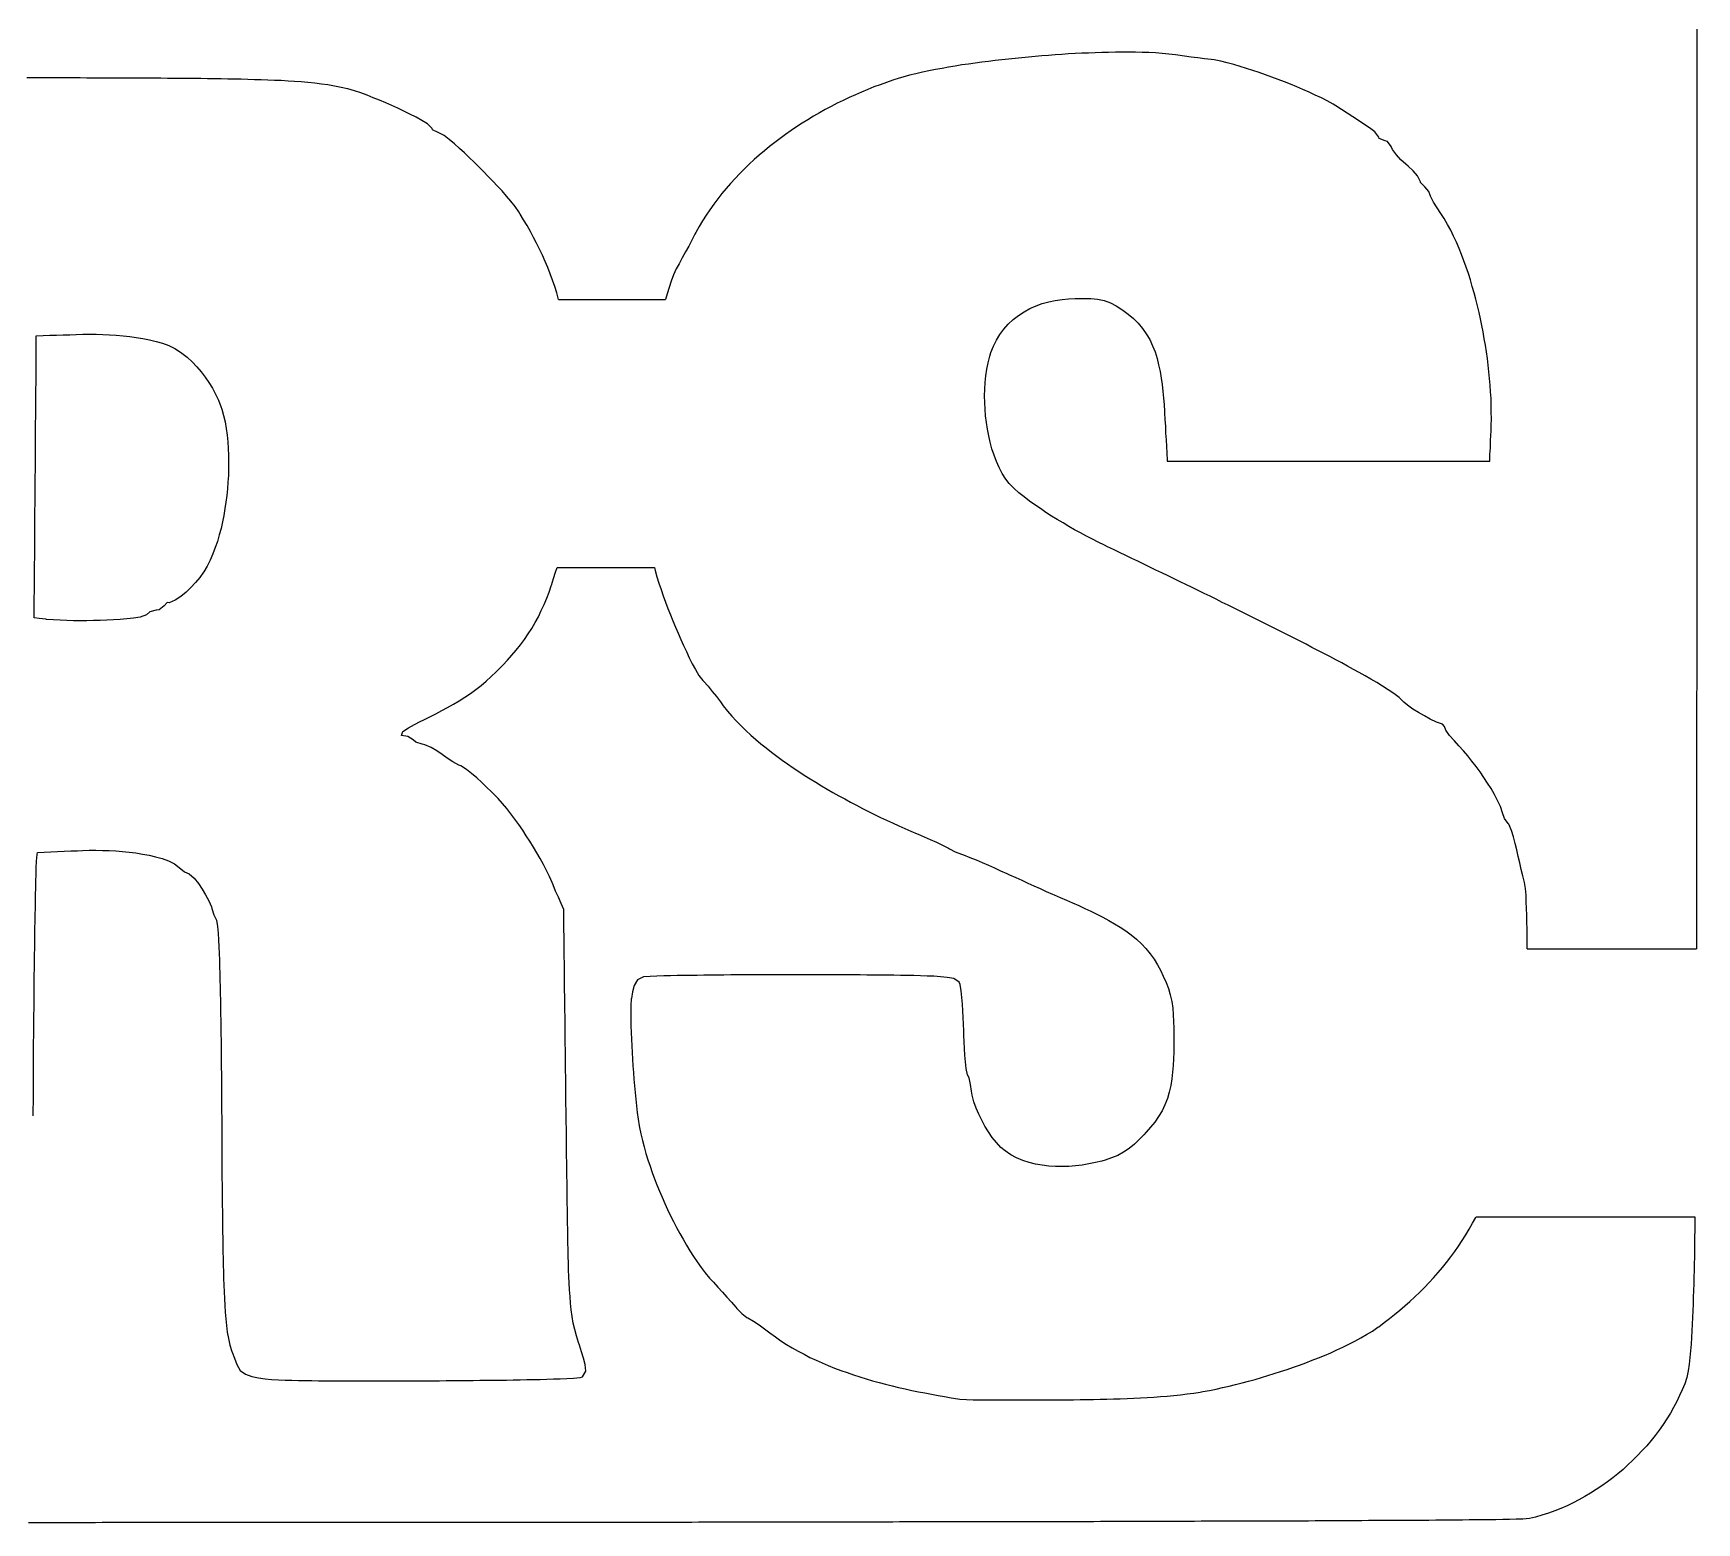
# Model space of a CAD drawing. Extents: x -22 to 98, y -47 to 118.
# Drawn here: x 8.25 to 20.66, y -11.75 to -0.63 of the extents above; entities that cross this region are included whole.
import ezdxf

# ---------------------------------------------------------------- set-up
doc = ezdxf.new("R2010")
doc.units = 0
doc.layers.get('0').update_dxf_attribs({"linetype": 'continuous'})

# ---------------------------------------------------------------- blocks, each defined once
blk = doc.blocks.new('CUT003')
at = {"color": 0}
for p, q in [((12.171, -2.619), (12.97, -2.619)), ((12.16, -4.619), (12.887, -4.619)), ((19.399, -7.464), (20.661, -7.464)), ((19.017, -9.464), (20.65, -9.464))]:
    blk.add_line(p, q, dxfattribs=at)
for points in [[(20.664, -0.602), (20.664, -0.652), (20.664, -0.702), (20.664, -0.752), (20.664, -0.802), (20.664, -0.852), (20.664, -0.902), (20.664, -0.952), (20.664, -1.002), (20.664, -1.052), (20.664, -1.102), (20.664, -1.152), (20.664, -1.202), (20.664, -1.252), (20.664, -1.302), (20.664, -1.352), (20.664, -1.402), (20.664, -1.452), (20.664, -1.502), (20.664, -1.552), (20.664, -1.562)], [(16.775, -0.795), (16.726, -0.789), (16.676, -0.784), (16.626, -0.78), (16.576, -0.778), (16.526, -0.776), (16.476, -0.775), (16.426, -0.775), (16.376, -0.775), (16.326, -0.775), (16.276, -0.776), (16.226, -0.777), (16.176, -0.779), (16.126, -0.781), (16.076, -0.783), (16.027, -0.785), (15.977, -0.788), (15.927, -0.791), (15.877, -0.795), (15.827, -0.798), (15.777, -0.802), (15.727, -0.806), (15.677, -0.811), (15.628, -0.816), (15.578, -0.821), (15.528, -0.826), (15.478, -0.831), (15.429, -0.837), (15.379, -0.843), (15.33, -0.849), (15.28, -0.856), (15.231, -0.863), (15.181, -0.87), (15.132, -0.878), (15.082, -0.886), (15.033, -0.895), (14.984, -0.904), (14.935, -0.914), (14.886, -0.924), (14.837, -0.935), (14.789, -0.947), (14.74, -0.96), (14.713, -0.969)], [(17.041, -0.829), (16.991, -0.823), (16.942, -0.817), (16.892, -0.811), (16.843, -0.804), (16.793, -0.797), (16.775, -0.795)], [(17.95, -1.163), (17.907, -1.138), (17.863, -1.115), (17.818, -1.094), (17.772, -1.073), (17.726, -1.053), (17.68, -1.033), (17.634, -1.014), (17.587, -0.996), (17.541, -0.978), (17.494, -0.961), (17.447, -0.944), (17.4, -0.927), (17.352, -0.911), (17.305, -0.896), (17.257, -0.881), (17.209, -0.867), (17.161, -0.854), (17.112, -0.842), (17.063, -0.832), (17.041, -0.829)], [(10.598, -1.049), (10.549, -1.037), (10.5, -1.027), (10.451, -1.019), (10.402, -1.012), (10.352, -1.006), (10.302, -1.001), (10.252, -0.996), (10.202, -0.993), (10.153, -0.99), (10.103, -0.987), (10.053, -0.985), (10.003, -0.983), (9.953, -0.981), (9.903, -0.98), (9.853, -0.978), (9.803, -0.977), (9.753, -0.976), (9.703, -0.975), (9.653, -0.974), (9.603, -0.973), (9.553, -0.973), (9.503, -0.972), (9.453, -0.971), (9.403, -0.971), (9.353, -0.97), (9.303, -0.97), (9.253, -0.97), (9.203, -0.969), (9.153, -0.969), (9.103, -0.969), (9.053, -0.969), (9.003, -0.968), (8.953, -0.968), (8.903, -0.968), (8.853, -0.968), (8.803, -0.968), (8.753, -0.968), (8.703, -0.968), (8.653, -0.968), (8.603, -0.967), (8.553, -0.967), (8.503, -0.967), (8.453, -0.967), (8.403, -0.967), (8.353, -0.967), (8.303, -0.967), (8.253, -0.967), (8.203, -0.967)], [(14.713, -0.969), (14.665, -0.984), (14.618, -1), (14.571, -1.017), (14.524, -1.034), (14.478, -1.053), (14.431, -1.072), (14.386, -1.092), (14.34, -1.113), (14.295, -1.134), (14.25, -1.156), (14.206, -1.179), (14.162, -1.203), (14.118, -1.227), (14.075, -1.252), (14.032, -1.278), (13.99, -1.305), (13.948, -1.332), (13.906, -1.36), (13.865, -1.389), (13.825, -1.418), (13.785, -1.448), (13.746, -1.479), (13.707, -1.511), (13.669, -1.543), (13.632, -1.576), (13.595, -1.61), (13.559, -1.645), (13.523, -1.68), (13.489, -1.717), (13.455, -1.753), (13.422, -1.791), (13.39, -1.83), (13.359, -1.869), (13.329, -1.909), (13.3, -1.95), (13.272, -1.991), (13.246, -2.033), (13.22, -2.076), (13.196, -2.12), (13.189, -2.133)], [(11.229, -1.344), (11.194, -1.31), (11.151, -1.283), (11.108, -1.259), (11.063, -1.236), (11.018, -1.214), (10.973, -1.192), (10.928, -1.172), (10.882, -1.152), (10.836, -1.132), (10.789, -1.114), (10.743, -1.096), (10.696, -1.079), (10.648, -1.063), (10.6, -1.049), (10.598, -1.049)], [(11.229, -1.344), (11.194, -1.31), (11.151, -1.283), (11.108, -1.259), (11.063, -1.236), (11.018, -1.214), (10.973, -1.192), (10.928, -1.172), (10.882, -1.152), (10.836, -1.132), (10.789, -1.114), (10.743, -1.096), (10.696, -1.079), (10.648, -1.063), (10.6, -1.049), (10.598, -1.049)], [(18.291, -1.408), (18.262, -1.369), (18.222, -1.339), (18.181, -1.311), (18.139, -1.283), (18.097, -1.256), (18.055, -1.229), (18.013, -1.203), (17.97, -1.176), (17.95, -1.163)], [(11.273, -1.374), (11.231, -1.353), (11.229, -1.344)], [(11.875, -1.966), (11.847, -1.925), (11.816, -1.886), (11.783, -1.848), (11.75, -1.81), (11.716, -1.773), (11.682, -1.737), (11.647, -1.701), (11.612, -1.665), (11.577, -1.63), (11.541, -1.595), (11.505, -1.56), (11.469, -1.526), (11.432, -1.492), (11.395, -1.459), (11.356, -1.427), (11.317, -1.397), (11.273, -1.374)], [(18.338, -1.437), (18.294, -1.418), (18.291, -1.408)], [(18.385, -1.478), (18.357, -1.44), (18.338, -1.437)], [(18.494, -1.611), (18.457, -1.577), (18.423, -1.541), (18.393, -1.501), (18.385, -1.478)], [(18.604, -1.741), (18.58, -1.698), (18.547, -1.66), (18.511, -1.625), (18.494, -1.611)], [(20.664, -1.562), (20.664, -1.612), (20.664, -1.662), (20.664, -1.712), (20.664, -1.762), (20.664, -1.812), (20.664, -1.862), (20.664, -1.912), (20.664, -1.962), (20.664, -2.012), (20.664, -2.062), (20.664, -2.112), (20.664, -2.162), (20.664, -2.212), (20.664, -2.262), (20.664, -2.312), (20.664, -2.362), (20.664, -2.412), (20.664, -2.462), (20.664, -2.512), (20.664, -2.562), (20.664, -2.612), (20.664, -2.662), (20.664, -2.712), (20.664, -2.762), (20.664, -2.812), (20.664, -2.862), (20.664, -2.912), (20.664, -2.962), (20.664, -3.012), (20.664, -3.062), (20.664, -3.112), (20.664, -3.162), (20.664, -3.212), (20.664, -3.262), (20.664, -3.312), (20.664, -3.362), (20.664, -3.412), (20.664, -3.462), (20.664, -3.512), (20.664, -3.562), (20.664, -3.612), (20.664, -3.662), (20.664, -3.712), (20.664, -3.762), (20.664, -3.812), (20.664, -3.862), (20.664, -3.912), (20.664, -3.962), (20.664, -4.012), (20.664, -4.062), (20.664, -4.112), (20.664, -4.162), (20.664, -4.212), (20.664, -4.262), (20.664, -4.312), (20.664, -4.362), (20.664, -4.412), (20.664, -4.462), (20.664, -4.512), (20.664, -4.562), (20.664, -4.612), (20.664, -4.662), (20.664, -4.712), (20.664, -4.762), (20.664, -4.812), (20.664, -4.862), (20.664, -4.912), (20.664, -4.962), (20.664, -5.012), (20.664, -5.062), (20.664, -5.112), (20.664, -5.162), (20.664, -5.212), (20.664, -5.262), (20.664, -5.312), (20.664, -5.362), (20.664, -5.412), (20.664, -5.462), (20.664, -5.512), (20.663, -5.562), (20.663, -5.612), (20.663, -5.662), (20.663, -5.712), (20.663, -5.762), (20.663, -5.812), (20.663, -5.862), (20.663, -5.912), (20.663, -5.962), (20.663, -6.012), (20.663, -6.062), (20.663, -6.112), (20.663, -6.162), (20.663, -6.212), (20.663, -6.262), (20.663, -6.312), (20.663, -6.362), (20.663, -6.412), (20.663, -6.462), (20.663, -6.512), (20.663, -6.562), (20.663, -6.612), (20.663, -6.662), (20.663, -6.712), (20.663, -6.762), (20.662, -6.812), (20.662, -6.862), (20.662, -6.912), (20.662, -6.962), (20.662, -7.012), (20.662, -7.062), (20.662, -7.112), (20.662, -7.162), (20.662, -7.212), (20.662, -7.262), (20.662, -7.312), (20.662, -7.362), (20.662, -7.412), (20.661, -7.462), (20.661, -7.464)], [(18.635, -1.78), (18.604, -1.747), (18.604, -1.741)], [(18.666, -1.814), (18.636, -1.78), (18.635, -1.78)], [(18.754, -1.978), (18.727, -1.936), (18.701, -1.893), (18.678, -1.849), (18.666, -1.814)], [(12.171, -2.619), (12.158, -2.571), (12.143, -2.523), (12.127, -2.476), (12.109, -2.429), (12.091, -2.382), (12.072, -2.336), (12.051, -2.29), (12.03, -2.245), (12.008, -2.2), (11.985, -2.156), (11.961, -2.112), (11.937, -2.068), (11.911, -2.025), (11.886, -1.982), (11.875, -1.966)], [(19.129, -3.608), (19.131, -3.559), (19.132, -3.509), (19.131, -3.459), (19.13, -3.409), (19.129, -3.359), (19.126, -3.309), (19.122, -3.259), (19.118, -3.209), (19.113, -3.159), (19.108, -3.109), (19.102, -3.06), (19.095, -3.01), (19.087, -2.961), (19.079, -2.912), (19.07, -2.862), (19.061, -2.813), (19.05, -2.764), (19.04, -2.716), (19.028, -2.667), (19.016, -2.618), (19.003, -2.57), (18.989, -2.522), (18.975, -2.474), (18.96, -2.426), (18.944, -2.379), (18.927, -2.332), (18.909, -2.285), (18.891, -2.239), (18.871, -2.193), (18.85, -2.148), (18.828, -2.103), (18.804, -2.059), (18.779, -2.016), (18.754, -1.978)], [(13.189, -2.133), (13.166, -2.177), (13.143, -2.221), (13.119, -2.265), (13.095, -2.309), (13.071, -2.353), (13.048, -2.39)], [(13.048, -2.39), (13.028, -2.435), (13.012, -2.483), (12.997, -2.53), (12.982, -2.578), (12.97, -2.619)], [(15.398, -3.015), (15.416, -2.969), (15.438, -2.924), (15.464, -2.881), (15.494, -2.841), (15.527, -2.803), (15.563, -2.769), (15.603, -2.738), (15.645, -2.711), (15.689, -2.687), (15.734, -2.667), (15.781, -2.65), (15.829, -2.637), (15.878, -2.626), (15.928, -2.619), (15.977, -2.614), (16.027, -2.611), (16.044, -2.611)], [(16.044, -2.611), (16.094, -2.611), (16.144, -2.612), (16.193, -2.616), (16.242, -2.626), (16.289, -2.644), (16.333, -2.668), (16.375, -2.695), (16.382, -2.7)], [(16.382, -2.7), (16.422, -2.73), (16.461, -2.762), (16.496, -2.797), (16.529, -2.835), (16.557, -2.876), (16.583, -2.919), (16.604, -2.965), (16.622, -3.011), (16.637, -3.059), (16.649, -3.107), (16.66, -3.156), (16.668, -3.206), (16.675, -3.255), (16.681, -3.305), (16.686, -3.355), (16.689, -3.404), (16.693, -3.454), (16.693, -3.466)], [(8.267, -3.942), (8.268, -3.892), (8.268, -3.842), (8.268, -3.792), (8.269, -3.742), (8.269, -3.692), (8.27, -3.642), (8.27, -3.592), (8.27, -3.542), (8.271, -3.492), (8.271, -3.442), (8.272, -3.392), (8.272, -3.342), (8.272, -3.292), (8.273, -3.242), (8.273, -3.192), (8.273, -3.142), (8.274, -3.092), (8.274, -3.042), (8.275, -2.992), (8.275, -2.942), (8.275, -2.89)], [(8.275, -2.89), (8.325, -2.888), (8.375, -2.886), (8.425, -2.885), (8.475, -2.883), (8.525, -2.882), (8.572, -2.88)], [(8.572, -2.88), (8.622, -2.879), (8.672, -2.878), (8.722, -2.879), (8.772, -2.88), (8.822, -2.883), (8.872, -2.886), (8.922, -2.89), (8.972, -2.896), (9.021, -2.903), (9.07, -2.911), (9.12, -2.921), (9.168, -2.932), (9.216, -2.946), (9.263, -2.964), (9.308, -2.985), (9.32, -2.992)], [(9.32, -2.992), (9.361, -3.02), (9.4, -3.051), (9.437, -3.085), (9.472, -3.121), (9.504, -3.159), (9.535, -3.198), (9.563, -3.24), (9.589, -3.282), (9.613, -3.326), (9.634, -3.371), (9.652, -3.418), (9.658, -3.437)], [(15.508, -3.961), (15.481, -3.918), (15.458, -3.874), (15.438, -3.828), (15.421, -3.781), (15.405, -3.734), (15.392, -3.685), (15.381, -3.637), (15.372, -3.587), (15.364, -3.538), (15.358, -3.488), (15.354, -3.439), (15.351, -3.389), (15.35, -3.339), (15.351, -3.289), (15.354, -3.239), (15.359, -3.189), (15.366, -3.14), (15.376, -3.091), (15.389, -3.042), (15.398, -3.015)], [(9.658, -3.437), (9.672, -3.485), (9.683, -3.533), (9.692, -3.583), (9.699, -3.632), (9.704, -3.682), (9.707, -3.732), (9.709, -3.782), (9.71, -3.832), (9.71, -3.882), (9.708, -3.932), (9.705, -3.982), (9.701, -4.032), (9.696, -4.081), (9.69, -4.131), (9.682, -4.18), (9.674, -4.23), (9.664, -4.279), (9.653, -4.327), (9.64, -4.376), (9.626, -4.424), (9.61, -4.471), (9.592, -4.518), (9.573, -4.564), (9.55, -4.608), (9.524, -4.651), (9.523, -4.653)], [(16.693, -3.466), (16.696, -3.516), (16.699, -3.566), (16.701, -3.616), (16.704, -3.666), (16.707, -3.716), (16.71, -3.766), (16.712, -3.816), (16.713, -3.827)], [(19.119, -3.827), (19.121, -3.777), (19.124, -3.727), (19.126, -3.677), (19.128, -3.627), (19.129, -3.608)], [(16.713, -3.827), (16.763, -3.827), (16.813, -3.827), (16.863, -3.827), (16.913, -3.827), (16.963, -3.827), (17.013, -3.827), (17.063, -3.827), (17.113, -3.827), (17.163, -3.827), (17.213, -3.827), (17.263, -3.827), (17.313, -3.827), (17.363, -3.827), (17.413, -3.827), (17.463, -3.827), (17.513, -3.827), (17.563, -3.827), (17.613, -3.827), (17.663, -3.827), (17.713, -3.827), (17.763, -3.827), (17.813, -3.827), (17.863, -3.827), (17.916, -3.827)], [(17.916, -3.827), (17.966, -3.827), (18.016, -3.827), (18.066, -3.827), (18.116, -3.827), (18.166, -3.827), (18.216, -3.827), (18.266, -3.827), (18.316, -3.827), (18.366, -3.827), (18.416, -3.827), (18.466, -3.827), (18.516, -3.827), (18.566, -3.827), (18.616, -3.827), (18.666, -3.827), (18.716, -3.827), (18.766, -3.827), (18.816, -3.827), (18.866, -3.827), (18.916, -3.827), (18.966, -3.827), (19.016, -3.827), (19.066, -3.827), (19.119, -3.827)], [(8.259, -4.995), (8.259, -4.945), (8.26, -4.895), (8.26, -4.845), (8.261, -4.795), (8.261, -4.745), (8.261, -4.695), (8.262, -4.645), (8.262, -4.595), (8.263, -4.545), (8.263, -4.495), (8.263, -4.445), (8.264, -4.395), (8.264, -4.345), (8.264, -4.295), (8.265, -4.245), (8.265, -4.195), (8.266, -4.145), (8.266, -4.095), (8.266, -4.045), (8.267, -3.995), (8.267, -3.942)], [(16.244, -4.452), (16.199, -4.43), (16.155, -4.408), (16.11, -4.385), (16.066, -4.361), (16.022, -4.337), (15.979, -4.312), (15.936, -4.287), (15.893, -4.261), (15.85, -4.235), (15.808, -4.208), (15.767, -4.18), (15.726, -4.152), (15.685, -4.123), (15.645, -4.092), (15.606, -4.061), (15.569, -4.028), (15.533, -3.992), (15.508, -3.961)], [(18.479, -5.623), (18.443, -5.589), (18.403, -5.559), (18.361, -5.531), (18.319, -5.504), (18.276, -5.478), (18.233, -5.452), (18.19, -5.428), (18.146, -5.403), (18.103, -5.379), (18.059, -5.355), (18.015, -5.331), (17.971, -5.308), (17.926, -5.284), (17.882, -5.261), (17.838, -5.238), (17.793, -5.215), (17.749, -5.192), (17.704, -5.169), (17.66, -5.146), (17.615, -5.124), (17.571, -5.101), (17.526, -5.079), (17.481, -5.056), (17.437, -5.034), (17.392, -5.012), (17.347, -4.989), (17.302, -4.967), (17.258, -4.945), (17.213, -4.923), (17.168, -4.901), (17.123, -4.879), (17.078, -4.856), (17.033, -4.834), (16.988, -4.812), (16.943, -4.791), (16.898, -4.769), (16.853, -4.747), (16.809, -4.725), (16.764, -4.703), (16.719, -4.681), (16.674, -4.659), (16.629, -4.638), (16.584, -4.616), (16.539, -4.594), (16.494, -4.572), (16.448, -4.551), (16.403, -4.529), (16.358, -4.507), (16.313, -4.485), (16.268, -4.464), (16.244, -4.452)], [(9.523, -4.653), (9.494, -4.694), (9.462, -4.732), (9.428, -4.769), (9.392, -4.803), (9.353, -4.835), (9.312, -4.863), (9.266, -4.882), (9.252, -4.881)], [(12.119, -4.75), (12.135, -4.702), (12.149, -4.654), (12.16, -4.619)], [(12.887, -4.619), (12.892, -4.641)], [(12.892, -4.641), (12.906, -4.689), (12.921, -4.737), (12.937, -4.784), (12.953, -4.831), (12.97, -4.878), (12.988, -4.925), (13.006, -4.972), (13.025, -5.018), (13.044, -5.064), (13.063, -5.11), (13.083, -5.156), (13.104, -5.202), (13.125, -5.247), (13.147, -5.292), (13.169, -5.337), (13.193, -5.381), (13.219, -5.424), (13.249, -5.463), (13.254, -5.467)], [(11.756, -5.347), (11.79, -5.31), (11.824, -5.273), (11.856, -5.235), (11.887, -5.196), (11.917, -5.156), (11.946, -5.115), (11.973, -5.073), (11.998, -5.03), (12.021, -4.986), (12.043, -4.941), (12.064, -4.895), (12.083, -4.849), (12.101, -4.802), (12.117, -4.755), (12.119, -4.75)], [(9.169, -4.937), (9.121, -4.949), (9.096, -4.973)], [(9.229, -4.905), (9.192, -4.934), (9.169, -4.937)], [(9.252, -4.881), (9.229, -4.905)], [(8.345, -5.005), (8.296, -4.999), (8.259, -4.995)], [(9.096, -4.973), (9.05, -4.99), (9.001, -4.997), (8.951, -5.002), (8.901, -5.006), (8.851, -5.009), (8.802, -5.012), (8.752, -5.014), (8.702, -5.015), (8.652, -5.016), (8.602, -5.016), (8.552, -5.016), (8.502, -5.015), (8.452, -5.013), (8.402, -5.01), (8.352, -5.006), (8.345, -5.005)], [(9.096, -4.973), (9.05, -4.99), (9.001, -4.997), (8.951, -5.002), (8.901, -5.006), (8.851, -5.009), (8.802, -5.012), (8.752, -5.014), (8.702, -5.015), (8.652, -5.016), (8.602, -5.016), (8.552, -5.016), (8.502, -5.015), (8.452, -5.013), (8.402, -5.01), (8.352, -5.006), (8.345, -5.005)], [(11.166, -5.755), (11.211, -5.733), (11.256, -5.71), (11.3, -5.687), (11.344, -5.663), (11.388, -5.639), (11.431, -5.613), (11.473, -5.587), (11.514, -5.559), (11.555, -5.529), (11.594, -5.499), (11.632, -5.466), (11.669, -5.433), (11.705, -5.398), (11.741, -5.363), (11.756, -5.347)], [(13.254, -5.467), (13.287, -5.504), (13.318, -5.543), (13.349, -5.582), (13.38, -5.622), (13.401, -5.65)], [(13.401, -5.65), (13.432, -5.69), (13.464, -5.728), (13.498, -5.764), (13.533, -5.8), (13.569, -5.835), (13.606, -5.869), (13.643, -5.902), (13.682, -5.934), (13.72, -5.965), (13.76, -5.996), (13.8, -6.026), (13.84, -6.056), (13.881, -6.085), (13.922, -6.113), (13.964, -6.141), (14.005, -6.168), (14.048, -6.195), (14.09, -6.221), (14.133, -6.247), (14.176, -6.273), (14.219, -6.298), (14.263, -6.322), (14.307, -6.346), (14.351, -6.37), (14.395, -6.393), (14.439, -6.416), (14.484, -6.439), (14.529, -6.461), (14.574, -6.483), (14.619, -6.504), (14.664, -6.525), (14.71, -6.546), (14.756, -6.566), (14.801, -6.586), (14.847, -6.606), (14.854, -6.608)], [(18.768, -5.788), (18.721, -5.772), (18.676, -5.75), (18.632, -5.726), (18.589, -5.701), (18.546, -5.675), (18.505, -5.646), (18.479, -5.623)], [(11, -5.872), (11.01, -5.842), (11.052, -5.815), (11.096, -5.791), (11.14, -5.768), (11.166, -5.755)], [(18.783, -5.805), (18.768, -5.788)], [(18.854, -5.91), (18.82, -5.873), (18.792, -5.832), (18.783, -5.805)], [(11.088, -5.905), (11.046, -5.88), (11, -5.872)], [(11.154, -5.937), (11.107, -5.923), (11.088, -5.905)], [(11.304, -6.015), (11.263, -5.986), (11.22, -5.961), (11.174, -5.941), (11.154, -5.937)], [(19.215, -6.45), (19.199, -6.402), (19.178, -6.357), (19.155, -6.313), (19.13, -6.269), (19.103, -6.227), (19.076, -6.185), (19.047, -6.144), (19.017, -6.104), (18.987, -6.064), (18.956, -6.025), (18.924, -5.987), (18.89, -5.95), (18.856, -5.913), (18.854, -5.91)], [(11.427, -6.093), (11.382, -6.07), (11.341, -6.042), (11.304, -6.015)], [(11.706, -6.327), (11.671, -6.292), (11.635, -6.257), (11.599, -6.223), (11.561, -6.189), (11.523, -6.157), (11.484, -6.126), (11.442, -6.098), (11.427, -6.093)], [(12.123, -6.97), (12.103, -6.925), (12.081, -6.88), (12.058, -6.835), (12.034, -6.791), (12.01, -6.748), (11.984, -6.705), (11.958, -6.662), (11.931, -6.62), (11.904, -6.578), (11.875, -6.537), (11.846, -6.497), (11.816, -6.457), (11.785, -6.417), (11.753, -6.379), (11.72, -6.342), (11.706, -6.327)], [(19.257, -6.53), (19.229, -6.491), (19.215, -6.45)], [(19.321, -6.726), (19.31, -6.677), (19.297, -6.629), (19.282, -6.581), (19.263, -6.535), (19.257, -6.53)], [(14.854, -6.608), (14.9, -6.628), (14.945, -6.648), (14.991, -6.668), (15.036, -6.69), (15.081, -6.713), (15.088, -6.717)], [(8.252, -8.71), (8.252, -8.66), (8.253, -8.61), (8.253, -8.56), (8.253, -8.51), (8.253, -8.46), (8.254, -8.41), (8.254, -8.36), (8.254, -8.31), (8.255, -8.26), (8.255, -8.21), (8.255, -8.16), (8.256, -8.11), (8.256, -8.06), (8.257, -8.01), (8.257, -7.96), (8.258, -7.91), (8.258, -7.86), (8.259, -7.81), (8.259, -7.76), (8.26, -7.71), (8.26, -7.66), (8.261, -7.61), (8.261, -7.56), (8.262, -7.51), (8.263, -7.46), (8.263, -7.41), (8.264, -7.36), (8.265, -7.31), (8.266, -7.26), (8.267, -7.21), (8.268, -7.16), (8.269, -7.11), (8.27, -7.06), (8.271, -7.01), (8.272, -6.96), (8.274, -6.91), (8.275, -6.86), (8.277, -6.81), (8.281, -6.76), (8.283, -6.746)], [(8.252, -8.71), (8.252, -8.66), (8.253, -8.61), (8.253, -8.56), (8.253, -8.51), (8.253, -8.46), (8.254, -8.41), (8.254, -8.36), (8.254, -8.31), (8.255, -8.26), (8.255, -8.21), (8.255, -8.16), (8.256, -8.11), (8.256, -8.06), (8.257, -8.01), (8.257, -7.96), (8.258, -7.91), (8.258, -7.86), (8.259, -7.81), (8.259, -7.76), (8.26, -7.71), (8.26, -7.66), (8.261, -7.61), (8.261, -7.56), (8.262, -7.51), (8.263, -7.46), (8.263, -7.41), (8.264, -7.36), (8.265, -7.31), (8.266, -7.26), (8.267, -7.21), (8.268, -7.16), (8.269, -7.11), (8.27, -7.06), (8.271, -7.01), (8.272, -6.96), (8.274, -6.91), (8.275, -6.86), (8.277, -6.81), (8.281, -6.76), (8.283, -6.746)], [(8.283, -6.746), (8.333, -6.742), (8.383, -6.74), (8.433, -6.738), (8.483, -6.736), (8.533, -6.734), (8.583, -6.732), (8.619, -6.731)], [(8.619, -6.731), (8.669, -6.729), (8.719, -6.729), (8.769, -6.73), (8.819, -6.731), (8.869, -6.734), (8.919, -6.738), (8.969, -6.743), (9.018, -6.749), (9.068, -6.757), (9.117, -6.766), (9.165, -6.777), (9.214, -6.791), (9.26, -6.808), (9.305, -6.831), (9.342, -6.858)], [(8.619, -6.731), (8.669, -6.729), (8.719, -6.729), (8.769, -6.73), (8.819, -6.731), (8.869, -6.734), (8.919, -6.738), (8.969, -6.743), (9.018, -6.749), (9.068, -6.757), (9.117, -6.766), (9.165, -6.777), (9.214, -6.791), (9.26, -6.808), (9.305, -6.831), (9.342, -6.858)], [(15.088, -6.717), (15.132, -6.741), (15.178, -6.759), (15.194, -6.764)], [(15.194, -6.764), (15.241, -6.782), (15.287, -6.801), (15.333, -6.82), (15.379, -6.84), (15.425, -6.86), (15.47, -6.881), (15.516, -6.901), (15.537, -6.911)], [(19.379, -6.968), (19.366, -6.92), (19.354, -6.871), (19.343, -6.822), (19.332, -6.774), (19.321, -6.726)], [(9.342, -6.858), (9.381, -6.89), (9.416, -6.905)], [(9.416, -6.905), (9.453, -6.937), (9.484, -6.977), (9.512, -7.018), (9.538, -7.061), (9.561, -7.105), (9.581, -7.151), (9.584, -7.164)], [(15.537, -6.911), (15.583, -6.932), (15.628, -6.953), (15.674, -6.974), (15.719, -6.994), (15.765, -7.015), (15.81, -7.036), (15.856, -7.056), (15.869, -7.061)], [(12.21, -7.171), (12.19, -7.125), (12.17, -7.079), (12.15, -7.033), (12.131, -6.987), (12.123, -6.97)], [(15.869, -7.061), (15.915, -7.081), (15.961, -7.101), (16.007, -7.121), (16.053, -7.141), (16.098, -7.162), (16.143, -7.183), (16.188, -7.206), (16.233, -7.228), (16.277, -7.252), (16.32, -7.277), (16.363, -7.303), (16.404, -7.331), (16.444, -7.36), (16.483, -7.392), (16.52, -7.426), (16.554, -7.462), (16.586, -7.501), (16.615, -7.542), (16.641, -7.584), (16.665, -7.628), (16.684, -7.668)], [(19.399, -7.464), (19.399, -7.414), (19.398, -7.364), (19.398, -7.314), (19.397, -7.264), (19.396, -7.214), (19.394, -7.164), (19.392, -7.114), (19.39, -7.064), (19.386, -7.014), (19.379, -6.968)], [(9.584, -7.164), (9.6, -7.211), (9.62, -7.249)], [(12.228, -8.671), (12.227, -8.621), (12.227, -8.571), (12.226, -8.521), (12.226, -8.471), (12.225, -8.421), (12.224, -8.371), (12.224, -8.321), (12.223, -8.271), (12.223, -8.221), (12.222, -8.171), (12.221, -8.121), (12.221, -8.071), (12.22, -8.021), (12.22, -7.971), (12.219, -7.921), (12.218, -7.871), (12.218, -7.821), (12.217, -7.771), (12.217, -7.721), (12.216, -7.671), (12.216, -7.621), (12.215, -7.571), (12.214, -7.521), (12.214, -7.471), (12.213, -7.421), (12.213, -7.371), (12.212, -7.321), (12.211, -7.271), (12.211, -7.221), (12.21, -7.171)], [(9.62, -7.249), (9.628, -7.298), (9.632, -7.348), (9.635, -7.398), (9.637, -7.448), (9.639, -7.498), (9.641, -7.548), (9.642, -7.598), (9.644, -7.648), (9.645, -7.698), (9.646, -7.748), (9.647, -7.798), (9.648, -7.848), (9.649, -7.898), (9.65, -7.948), (9.651, -7.998), (9.652, -8.048), (9.652, -8.098), (9.653, -8.148), (9.654, -8.198), (9.654, -8.248), (9.655, -8.298), (9.655, -8.348), (9.656, -8.398), (9.656, -8.448), (9.656, -8.498), (9.657, -8.548), (9.657, -8.598), (9.657, -8.624)], [(12.806, -7.674), (12.761, -7.696), (12.735, -7.738), (12.723, -7.786), (12.715, -7.835), (12.714, -7.838)], [(14.006, -7.658), (13.956, -7.658), (13.906, -7.658), (13.856, -7.658), (13.806, -7.658), (13.756, -7.658), (13.706, -7.658), (13.656, -7.658), (13.606, -7.659), (13.556, -7.659), (13.506, -7.659), (13.456, -7.659), (13.406, -7.66), (13.356, -7.66), (13.306, -7.661), (13.256, -7.661), (13.206, -7.662), (13.156, -7.662), (13.106, -7.663), (13.056, -7.664), (13.006, -7.665), (12.956, -7.666), (12.906, -7.668), (12.856, -7.67), (12.807, -7.674), (12.806, -7.674)], [(15.161, -7.712), (15.121, -7.686), (15.072, -7.677), (15.022, -7.672), (14.972, -7.669), (14.922, -7.667), (14.872, -7.665), (14.822, -7.664), (14.772, -7.663), (14.722, -7.662), (14.672, -7.661), (14.622, -7.661), (14.572, -7.66), (14.522, -7.66), (14.472, -7.66), (14.422, -7.659), (14.372, -7.659), (14.322, -7.659), (14.272, -7.659), (14.222, -7.659), (14.172, -7.658), (14.122, -7.658), (14.072, -7.658), (14.022, -7.658), (14.006, -7.658)], [(16.684, -7.668), (16.704, -7.714), (16.722, -7.76), (16.736, -7.808), (16.747, -7.857), (16.754, -7.907), (16.758, -7.956), (16.761, -8.006), (16.762, -8.056), (16.763, -8.106), (16.763, -8.135)], [(15.195, -8.077), (15.194, -8.027), (15.191, -7.977), (15.189, -7.927), (15.185, -7.877), (15.181, -7.828), (15.175, -7.778), (15.167, -7.729), (15.161, -7.712)], [(12.714, -7.838), (12.711, -7.888), (12.71, -7.938), (12.71, -7.988), (12.711, -8.038), (12.713, -8.088), (12.715, -8.138), (12.718, -8.187), (12.72, -8.237), (12.723, -8.287), (12.727, -8.337), (12.73, -8.387), (12.734, -8.437), (12.738, -8.487), (12.743, -8.537), (12.748, -8.586), (12.753, -8.636), (12.759, -8.686), (12.766, -8.735), (12.774, -8.785), (12.776, -8.796)], [(15.224, -8.405), (15.212, -8.357), (15.207, -8.307), (15.203, -8.257), (15.2, -8.207), (15.198, -8.157), (15.196, -8.108), (15.195, -8.077)], [(16.763, -8.135), (16.763, -8.185), (16.762, -8.235), (16.76, -8.285), (16.757, -8.335), (16.753, -8.385), (16.747, -8.434), (16.739, -8.484), (16.728, -8.533), (16.714, -8.58), (16.696, -8.627), (16.675, -8.672), (16.649, -8.715), (16.621, -8.756), (16.589, -8.795), (16.556, -8.833), (16.539, -8.851)], [(15.253, -8.526), (15.246, -8.476), (15.235, -8.427), (15.224, -8.405)], [(15.472, -8.946), (15.438, -8.91), (15.407, -8.871), (15.379, -8.829), (15.353, -8.787), (15.329, -8.743), (15.307, -8.698), (15.287, -8.652), (15.27, -8.605), (15.257, -8.557), (15.253, -8.526)], [(9.657, -8.624), (9.657, -8.674), (9.658, -8.724), (9.658, -8.774), (9.658, -8.824), (9.658, -8.874), (9.659, -8.924), (9.659, -8.974), (9.659, -9.024), (9.66, -9.074), (9.66, -9.124), (9.66, -9.174), (9.661, -9.224), (9.661, -9.274), (9.662, -9.324), (9.662, -9.374), (9.663, -9.424), (9.663, -9.474), (9.664, -9.524), (9.665, -9.574), (9.666, -9.624), (9.666, -9.674), (9.667, -9.724), (9.668, -9.774), (9.67, -9.824), (9.671, -9.874), (9.672, -9.924), (9.674, -9.974), (9.676, -10.024), (9.679, -10.074), (9.681, -10.124), (9.685, -10.174), (9.689, -10.224), (9.694, -10.273), (9.7, -10.323), (9.709, -10.372), (9.72, -10.421), (9.735, -10.468), (9.737, -10.472)], [(12.321, -10.4), (12.306, -10.352), (12.292, -10.304), (12.28, -10.256), (12.272, -10.207), (12.265, -10.157), (12.26, -10.107), (12.257, -10.057), (12.254, -10.007), (12.251, -9.957), (12.249, -9.908), (12.247, -9.858), (12.246, -9.808), (12.244, -9.758), (12.243, -9.708), (12.242, -9.658), (12.241, -9.608), (12.24, -9.558), (12.239, -9.508), (12.238, -9.458), (12.238, -9.408), (12.237, -9.358), (12.236, -9.308), (12.235, -9.258), (12.235, -9.208), (12.234, -9.158), (12.233, -9.108), (12.233, -9.058), (12.232, -9.008), (12.231, -8.958), (12.231, -8.908), (12.23, -8.858), (12.23, -8.808), (12.229, -8.758), (12.228, -8.708), (12.228, -8.671)], [(12.776, -8.796), (12.786, -8.845), (12.797, -8.894), (12.81, -8.942), (12.823, -8.99), (12.838, -9.038), (12.854, -9.085), (12.87, -9.133), (12.888, -9.179), (12.906, -9.226), (12.925, -9.272), (12.944, -9.318), (12.964, -9.364), (12.985, -9.41), (13.007, -9.455), (13.029, -9.499), (13.052, -9.544), (13.076, -9.588), (13.101, -9.631), (13.126, -9.674), (13.152, -9.717), (13.179, -9.759), (13.207, -9.8), (13.236, -9.841), (13.266, -9.881), (13.298, -9.92), (13.327, -9.952)], [(16.539, -8.851), (16.504, -8.886), (16.468, -8.921), (16.429, -8.953), (16.388, -8.981), (16.344, -9.005), (16.298, -9.024), (16.251, -9.04), (16.226, -9.047)], [(16.226, -9.047), (16.177, -9.059), (16.128, -9.069), (16.079, -9.077), (16.029, -9.084), (15.98, -9.088), (15.93, -9.089), (15.88, -9.089), (15.83, -9.085), (15.78, -9.079), (15.731, -9.071), (15.682, -9.058), (15.635, -9.043), (15.589, -9.023), (15.545, -9), (15.503, -8.972), (15.472, -8.946)], [(18.291, -10.283), (18.331, -10.253), (18.371, -10.222), (18.41, -10.191), (18.448, -10.159), (18.486, -10.127), (18.524, -10.094), (18.561, -10.06), (18.597, -10.026), (18.632, -9.99), (18.667, -9.954), (18.701, -9.918), (18.734, -9.88), (18.766, -9.842), (18.798, -9.803), (18.828, -9.763), (18.858, -9.723), (18.886, -9.682), (18.914, -9.64), (18.941, -9.598), (18.966, -9.555), (18.991, -9.512), (19.015, -9.468), (19.017, -9.464)], [(20.65, -9.464), (20.65, -9.514), (20.649, -9.564), (20.648, -9.614), (20.647, -9.664), (20.647, -9.714), (20.646, -9.764), (20.645, -9.814), (20.644, -9.864), (20.643, -9.914), (20.641, -9.964), (20.64, -10.014), (20.638, -10.064), (20.637, -10.114), (20.635, -10.164), (20.633, -10.214), (20.631, -10.264), (20.628, -10.314), (20.626, -10.364), (20.622, -10.414), (20.618, -10.463), (20.613, -10.513), (20.608, -10.563), (20.6, -10.612), (20.589, -10.661), (20.575, -10.709), (20.555, -10.755), (20.536, -10.796)], [(20.65, -9.464), (20.65, -9.514), (20.649, -9.564), (20.648, -9.614), (20.647, -9.664), (20.647, -9.714), (20.646, -9.764), (20.645, -9.814), (20.644, -9.864), (20.643, -9.914), (20.641, -9.964), (20.64, -10.014), (20.638, -10.064), (20.637, -10.114), (20.635, -10.164), (20.633, -10.214), (20.631, -10.264), (20.628, -10.314), (20.626, -10.364), (20.622, -10.414), (20.618, -10.463), (20.613, -10.513), (20.608, -10.563), (20.6, -10.612), (20.589, -10.661), (20.575, -10.709), (20.555, -10.755), (20.536, -10.796)], [(13.327, -9.952), (13.361, -9.989), (13.395, -10.026), (13.428, -10.063), (13.461, -10.1), (13.495, -10.138), (13.503, -10.148)], [(13.503, -10.148), (13.538, -10.184), (13.576, -10.215), (13.584, -10.218)], [(13.584, -10.218), (13.627, -10.242), (13.668, -10.27), (13.709, -10.299), (13.749, -10.329), (13.749, -10.33)], [(16.979, -10.767), (17.028, -10.758), (17.077, -10.748), (17.126, -10.737), (17.174, -10.726), (17.223, -10.715), (17.271, -10.702), (17.32, -10.69), (17.368, -10.676), (17.416, -10.662), (17.464, -10.648), (17.512, -10.633), (17.559, -10.618), (17.607, -10.602), (17.654, -10.586), (17.701, -10.569), (17.748, -10.552), (17.795, -10.534), (17.841, -10.516), (17.887, -10.497), (17.933, -10.477), (17.979, -10.457), (18.024, -10.436), (18.069, -10.414), (18.114, -10.391), (18.158, -10.367), (18.201, -10.342), (18.244, -10.316), (18.285, -10.287), (18.291, -10.283)], [(12.351, -10.657), (12.375, -10.616), (12.37, -10.566), (12.358, -10.518), (12.343, -10.47), (12.328, -10.422), (12.321, -10.4)], [(13.749, -10.33), (13.79, -10.359), (13.831, -10.388), (13.873, -10.415), (13.915, -10.441), (13.959, -10.466), (14.003, -10.489), (14.047, -10.512), (14.093, -10.533), (14.138, -10.554), (14.184, -10.573), (14.231, -10.592), (14.277, -10.61), (14.325, -10.626), (14.372, -10.642), (14.42, -10.658), (14.467, -10.672), (14.515, -10.686), (14.564, -10.699), (14.612, -10.712), (14.66, -10.724), (14.709, -10.736), (14.758, -10.747), (14.807, -10.758), (14.856, -10.768), (14.905, -10.777), (14.954, -10.787), (15.003, -10.796), (15.052, -10.804), (15.102, -10.813), (15.151, -10.821), (15.166, -10.823)], [(9.737, -10.472), (9.753, -10.519), (9.77, -10.566), (9.796, -10.609), (9.836, -10.638), (9.883, -10.655), (9.932, -10.665), (9.982, -10.672), (10.031, -10.676), (10.081, -10.679), (10.131, -10.681), (10.181, -10.683), (10.231, -10.684), (10.281, -10.685), (10.331, -10.685), (10.381, -10.686), (10.431, -10.686), (10.481, -10.686), (10.531, -10.686), (10.581, -10.686), (10.631, -10.686), (10.681, -10.686), (10.731, -10.686), (10.781, -10.686), (10.831, -10.686), (10.881, -10.686), (10.931, -10.686), (10.981, -10.686), (11.031, -10.686), (11.081, -10.686), (11.084, -10.686)], [(11.084, -10.686), (11.134, -10.686), (11.184, -10.686), (11.234, -10.686), (11.284, -10.686), (11.334, -10.685), (11.384, -10.685), (11.434, -10.685), (11.484, -10.684), (11.534, -10.684), (11.584, -10.683), (11.634, -10.683), (11.684, -10.682), (11.734, -10.682), (11.784, -10.681), (11.834, -10.68), (11.884, -10.679), (11.934, -10.678), (11.984, -10.677), (12.034, -10.676), (12.084, -10.674), (12.134, -10.673), (12.184, -10.671), (12.234, -10.669), (12.284, -10.666), (12.333, -10.661), (12.351, -10.657)], [(15.963, -10.828), (16.013, -10.828), (16.063, -10.827), (16.113, -10.826), (16.163, -10.826), (16.213, -10.825), (16.263, -10.823), (16.313, -10.822), (16.363, -10.821), (16.413, -10.819), (16.463, -10.817), (16.513, -10.815), (16.563, -10.812), (16.613, -10.809), (16.662, -10.805), (16.712, -10.801), (16.762, -10.797), (16.812, -10.792), (16.861, -10.785), (16.911, -10.779), (16.96, -10.771), (16.979, -10.767)], [(20.536, -10.796), (20.515, -10.841), (20.491, -10.885), (20.467, -10.929), (20.441, -10.971), (20.413, -11.013), (20.384, -11.054), (20.354, -11.094), (20.323, -11.133), (20.291, -11.171), (20.257, -11.208), (20.223, -11.245), (20.187, -11.28), (20.151, -11.314), (20.114, -11.348), (20.076, -11.38), (20.037, -11.411), (19.997, -11.441), (19.956, -11.47), (19.914, -11.498), (19.872, -11.525), (19.829, -11.55), (19.785, -11.574), (19.741, -11.597), (19.696, -11.619), (19.65, -11.639), (19.604, -11.658), (19.557, -11.675), (19.509, -11.69), (19.461, -11.704), (19.416, -11.715)], [(15.166, -10.823), (15.216, -10.826), (15.266, -10.828), (15.316, -10.829), (15.366, -10.829), (15.416, -10.83), (15.466, -10.83), (15.516, -10.83), (15.566, -10.83), (15.616, -10.83), (15.666, -10.83), (15.716, -10.83), (15.766, -10.83), (15.816, -10.83), (15.866, -10.829), (15.916, -10.829), (15.963, -10.828)], [(19.416, -11.715), (19.366, -11.718), (19.316, -11.72), (19.266, -11.721), (19.216, -11.722), (19.166, -11.723), (19.116, -11.723), (19.066, -11.724), (19.016, -11.724), (18.966, -11.725), (18.916, -11.726), (18.866, -11.726), (18.816, -11.726), (18.766, -11.727), (18.716, -11.727), (18.666, -11.728), (18.616, -11.728), (18.566, -11.728), (18.516, -11.729), (18.466, -11.729), (18.416, -11.729), (18.366, -11.73), (18.316, -11.73), (18.266, -11.73), (18.216, -11.73), (18.166, -11.731), (18.116, -11.731), (18.066, -11.731), (18.016, -11.731), (17.966, -11.732), (17.916, -11.732), (17.866, -11.732), (17.816, -11.732), (17.766, -11.733), (17.716, -11.733), (17.666, -11.733), (17.616, -11.733), (17.566, -11.733), (17.516, -11.734), (17.466, -11.734), (17.416, -11.734), (17.366, -11.734), (17.316, -11.734), (17.266, -11.734), (17.216, -11.735), (17.166, -11.735), (17.116, -11.735), (17.066, -11.735), (17.016, -11.735), (16.966, -11.735), (16.916, -11.736), (16.866, -11.736), (16.816, -11.736), (16.766, -11.736), (16.716, -11.736), (16.666, -11.736), (16.616, -11.736), (16.566, -11.737), (16.516, -11.737), (16.466, -11.737), (16.416, -11.737), (16.366, -11.737), (16.316, -11.737), (16.266, -11.737), (16.216, -11.737), (16.166, -11.738), (16.116, -11.738), (16.066, -11.738), (16.016, -11.738), (15.966, -11.738), (15.916, -11.738), (15.866, -11.738), (15.816, -11.738), (15.766, -11.739), (15.716, -11.739), (15.666, -11.739), (15.616, -11.739), (15.566, -11.739), (15.516, -11.739), (15.466, -11.739), (15.416, -11.739), (15.366, -11.739), (15.316, -11.739), (15.266, -11.74), (15.216, -11.74), (15.166, -11.74), (15.116, -11.74), (15.066, -11.74), (15.016, -11.74), (14.966, -11.74), (14.916, -11.74), (14.866, -11.74), (14.816, -11.74), (14.766, -11.74), (14.716, -11.74), (14.666, -11.741), (14.616, -11.741), (14.566, -11.741), (14.516, -11.741), (14.466, -11.741), (14.416, -11.741), (14.366, -11.741), (14.316, -11.741), (14.266, -11.741), (14.216, -11.741), (14.166, -11.741), (14.116, -11.741), (14.066, -11.741), (14.016, -11.741), (13.966, -11.742), (13.916, -11.742), (13.866, -11.742), (13.816, -11.742), (13.766, -11.742), (13.716, -11.742), (13.666, -11.742), (13.616, -11.742), (13.566, -11.742), (13.516, -11.742), (13.466, -11.742), (13.416, -11.742), (13.366, -11.742), (13.316, -11.742), (13.266, -11.742), (13.216, -11.742), (13.166, -11.743), (13.116, -11.743), (13.066, -11.743), (13.016, -11.743), (12.966, -11.743), (12.916, -11.743), (12.866, -11.743), (12.816, -11.743), (12.766, -11.743), (12.716, -11.743), (12.666, -11.743), (12.616, -11.743), (12.566, -11.743), (12.516, -11.743), (12.466, -11.743), (12.416, -11.743), (12.366, -11.743), (12.316, -11.743), (12.266, -11.743), (12.216, -11.743), (12.166, -11.743), (12.116, -11.744), (12.066, -11.744), (12.016, -11.744), (11.966, -11.744), (11.916, -11.744), (11.866, -11.744), (11.816, -11.744), (11.766, -11.744), (11.716, -11.744), (11.666, -11.744), (11.616, -11.744), (11.566, -11.744), (11.516, -11.744), (11.466, -11.744), (11.416, -11.744), (11.366, -11.744), (11.316, -11.744), (11.266, -11.744), (11.216, -11.744), (11.166, -11.744), (11.116, -11.744), (11.066, -11.744), (11.016, -11.744), (10.966, -11.744), (10.916, -11.744), (10.866, -11.744), (10.816, -11.745), (10.766, -11.745), (10.716, -11.745), (10.666, -11.745), (10.616, -11.745), (10.566, -11.745), (10.516, -11.745), (10.466, -11.745), (10.416, -11.745), (10.366, -11.745), (10.316, -11.745), (10.266, -11.745), (10.216, -11.745), (10.166, -11.745), (10.116, -11.745), (10.066, -11.745), (10.016, -11.745), (9.966, -11.745), (9.916, -11.745), (9.866, -11.745), (9.816, -11.745), (9.766, -11.745), (9.716, -11.745), (9.666, -11.745), (9.616, -11.745), (9.566, -11.745), (9.516, -11.745), (9.466, -11.745), (9.416, -11.745), (9.366, -11.745), (9.316, -11.745), (9.266, -11.745), (9.216, -11.745), (9.166, -11.745), (9.116, -11.745), (9.066, -11.745), (9.016, -11.745), (8.966, -11.745), (8.916, -11.745), (8.866, -11.745), (8.816, -11.745), (8.766, -11.745), (8.716, -11.746), (8.666, -11.746), (8.616, -11.746), (8.566, -11.746), (8.516, -11.746), (8.466, -11.746), (8.416, -11.746), (8.366, -11.746), (8.316, -11.746), (8.266, -11.746), (8.216, -11.746)]]:
    blk.add_lwpolyline(points, dxfattribs=at)

msp = doc.modelspace()

# ---------------------------------------------------------------- block references
at = {"color": 0}
msp.add_blockref('CUT003', (0, 0), dxfattribs=at)

doc.saveas('drawing.dxf')
